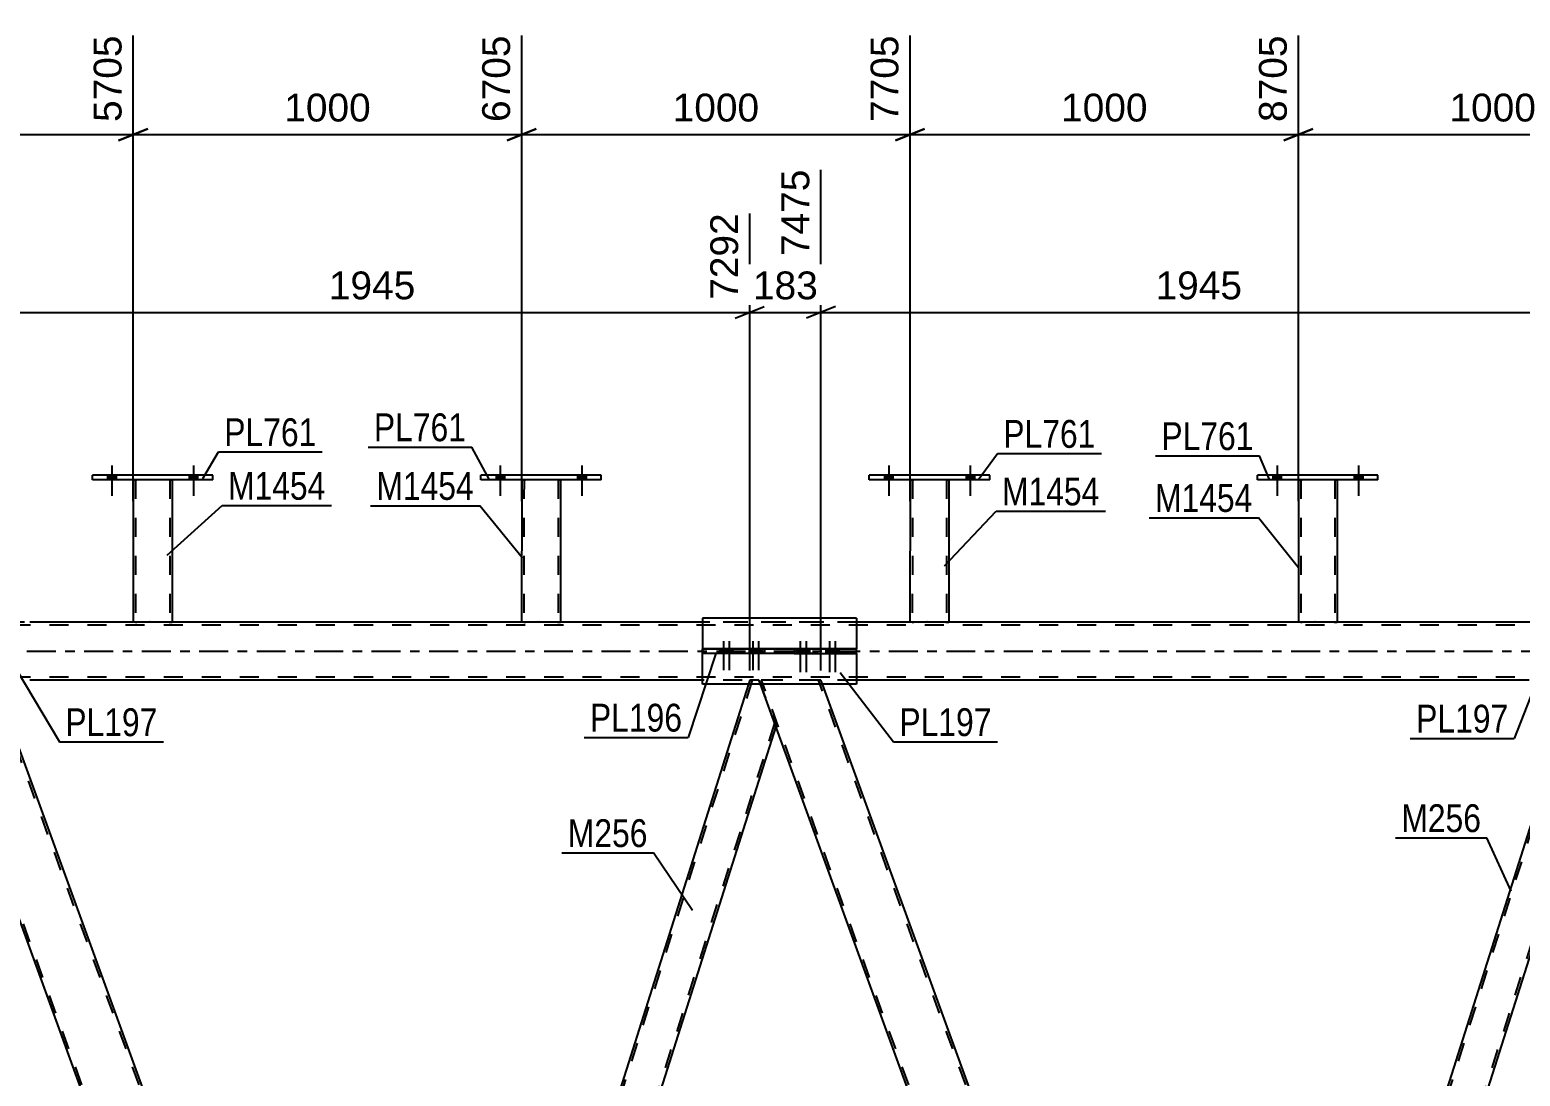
# Model space of a CAD drawing. Header units: millimetres. Extents: x -68 to 773, y -404 to 190.
# Drawn here: x 213.8 to 367.3, y -43.8 to 64 of the extents above; entities that cross this region are included whole.
import ezdxf

# ---------------------------------------------------------------- set-up
doc = ezdxf.new("R2010")
doc.units = ezdxf.units.MM
doc.linetypes.add('DXK_LINE_DOT2', pattern=[3.9198, 1.9599, -1.9599])
doc.linetypes.add('DXK_LINE_DOT3', pattern=[5.9187, 2.979, -0.9799, 0.9799, -0.9799])
doc.styles.add('Arial', font='ARIAL.TTF', dxfattribs={"height": 0.2})
doc.styles.add('Arial Narrow', font='ARIALN.TTF', dxfattribs={"height": 0.2})

# ---------------------------------------------------------------- blocks, each defined once
blk = doc.blocks.new('Part-318892922-3579 - 3449')
at = {"color": 7, "linetype": 'DXK_LINE_DOT2'}
for p, q in [((288.2, -3), (251.86, -117.6)), ((287.95, -3), (287.82, -3.4)), ((288.9, -3), (287.95, -3)), ((288.9, -3), (290.64, -7.77)), ((290.5, -7.4), (254.16, -122)), ((253.46, -122), (251.73, -117.23)), ((254.41, -122), (253.46, -122)), ((254.41, -122), (254.54, -121.59))]:
    blk.add_line(p, q, dxfattribs=at)
at = {"color": 2, "linetype": 'Continuous'}
for p, q in [((287.82, -3.4), (251.73, -117.23)), ((290.64, -7.77), (254.54, -121.59))]:
    blk.add_line(p, q, dxfattribs=at)
blk = doc.blocks.new('Bolt-318892922-3580 - 3449')
at = {"linetype": 'Continuous'}
for points in [[(293.5, 0.23), (292.78, 0.23), (292.78, -0.25), (293.5, -0.25)], [(294.11, 0.23), (293.39, 0.23), (293.39, -0.25), (294.11, -0.25)], [(296.52, 0.23), (295.8, 0.23), (295.8, -0.25), (296.52, -0.25)], [(297.12, 0.23), (296.4, 0.23), (296.4, -0.25), (297.12, -0.25)]]:
    blk.add_hatch(color=1, dxfattribs=at).paths.add_polyline_path(points)
at = {"color": 1, "linetype": 'Continuous'}
for p, q in [((292.78, 0.23), (292.78, -0.25)), ((293.14, 1.04), (293.14, -2.16)), ((293.39, 0.23), (293.39, -0.25)), ((293.5, 0.23), (293.5, -0.25)), ((293.75, 1.04), (293.75, -2.16)), ((294.11, 0.23), (294.11, -0.25)), ((295.8, 0.23), (295.8, -0.25)), ((296.16, 1.04), (296.16, -2.16)), ((296.4, 0.23), (296.4, -0.25)), ((296.52, 0.23), (296.52, -0.25)), ((296.76, 1.04), (296.76, -2.16)), ((297.12, 0.23), (297.12, -0.25))]:
    blk.add_line(p, q, dxfattribs=at)
blk = doc.blocks.new('Bolt-318892922-3581 - 3449')
at = {"linetype": 'Continuous'}
for points in [[(285.6, 0.23), (284.88, 0.23), (284.88, -0.25), (285.6, -0.25)], [(286.2, 0.23), (285.48, 0.23), (285.48, -0.25), (286.2, -0.25)], [(288.61, 0.23), (287.89, 0.23), (287.89, -0.25), (288.61, -0.25)], [(289.21, 0.23), (288.49, 0.23), (288.49, -0.25), (289.21, -0.25)]]:
    blk.add_hatch(color=1, dxfattribs=at).paths.add_polyline_path(points)
at = {"color": 1, "linetype": 'Continuous'}
for p, q in [((284.88, 0.23), (284.88, -0.25)), ((285.24, 1.03), (285.24, -1.97)), ((285.48, 0.23), (285.48, -0.25)), ((285.6, 0.23), (285.6, -0.25)), ((285.84, 1.03), (285.84, -1.97)), ((286.2, 0.23), (286.2, -0.25)), ((287.89, 0.23), (287.89, -0.25)), ((288.25, 1.03), (288.25, -1.97)), ((288.49, 0.23), (288.49, -0.25)), ((288.61, 0.23), (288.61, -0.25)), ((288.85, 1.03), (288.85, -1.97)), ((289.21, 0.23), (289.21, -0.25))]:
    blk.add_line(p, q, dxfattribs=at)
blk = doc.blocks.new('Part-318892922-3586 - 3449')
at = {"color": 2, "linetype": 'Continuous'}
for p, q in [((283.07, 3.4), (283.07, 0.23)), ((298.93, 3.4), (283.07, 3.4)), ((298.93, 3.4), (298.93, 0.23)), ((283.07, -3.4), (283.07, -0.25)), ((298.93, -0.25), (298.93, -3.4)), ((298.93, -3.4), (283.07, -3.4))]:
    blk.add_line(p, q, dxfattribs=at)
at = {"color": 7, "linetype": 'DXK_LINE_DOT2'}
for p, q in [((283.07, -0.25), (283.07, 0.23)), ((298.93, -0.25), (298.93, 0.23))]:
    blk.add_line(p, q, dxfattribs=at)
blk = doc.blocks.new('Part-318892922-3591 - 3449')
at = {"color": 2, "linetype": 'Continuous'}
for p, q in [((298.93, 0.24), (283.07, 0.24)), ((283.07, 0.23), (289.48, 0.23)), ((283.07, 0.23), (283.07, -0.25)), ((289.48, 0.23), (292.52, 0.23)), ((289.48, 0.23), (289.48, -0.25)), ((292.52, 0.23), (298.93, 0.23)), ((292.52, 0.23), (292.52, -0.25)), ((298.93, -0.25), (298.93, 0.23)), ((289.48, -0.25), (283.07, -0.25)), ((292.52, -0.25), (289.48, -0.25)), ((292.52, -0.25), (298.93, -0.25))]:
    blk.add_line(p, q, dxfattribs=at)
at = {"color": 7, "linetype": 'DXK_LINE_DOT2'}
for p, q in [((283.07, 0.24), (283.07, 0.23)), ((283.07, 0.24), (283.07, 0.23)), ((298.93, 0.23), (298.93, 0.24)), ((298.93, 0.23), (298.93, 0.24)), ((298.93, -0.24), (283.07, -0.24))]:
    blk.add_line(p, q, dxfattribs=at)
blk = doc.blocks.new('Bolt-318892922-4105 - 3449')
at = {"linetype": 'Continuous'}
for points in [[(261.82, 17.64), (262.7, 17.64), (262.7, 18.12), (261.82, 18.12)], [(270.22, 17.64), (271.1, 17.64), (271.1, 18.12), (270.22, 18.12)]]:
    blk.add_hatch(color=1, dxfattribs=at).paths.add_polyline_path(points)
at = {"color": 1, "linetype": 'Continuous'}
for p, q in [((262.26, 19.12), (262.26, 16)), ((270.66, 19.12), (270.66, 16)), ((261.82, 18.12), (261.82, 17.64)), ((262.7, 18.12), (262.7, 17.64)), ((270.22, 18.12), (270.22, 17.64)), ((271.1, 18.12), (271.1, 17.64))]:
    blk.add_line(p, q, dxfattribs=at)
blk = doc.blocks.new('Bolt-318892922-3755 - 3449')
at = {"linetype": 'Continuous'}
for points in [[(221.81, 17.64), (222.69, 17.64), (222.69, 18.12), (221.81, 18.12)], [(230.21, 17.64), (231.09, 17.64), (231.09, 18.12), (230.21, 18.12)]]:
    blk.add_hatch(color=1, dxfattribs=at).paths.add_polyline_path(points)
at = {"color": 1, "linetype": 'Continuous'}
for p, q in [((222.25, 19.12), (222.25, 16)), ((230.65, 19.12), (230.65, 16)), ((221.81, 18.12), (221.81, 17.64)), ((222.69, 18.12), (222.69, 17.64)), ((230.21, 18.12), (230.21, 17.64)), ((231.09, 18.12), (231.09, 17.64))]:
    blk.add_line(p, q, dxfattribs=at)
blk = doc.blocks.new('Part-318892922-3782 - 3449')
at = {"color": 2, "linetype": 'Continuous'}
for p, q in [((300.26, 17.64), (300.26, 18.12)), ((312.66, 18.12), (300.26, 18.12)), ((312.66, 17.64), (300.26, 17.64)), ((312.66, 17.64), (312.66, 18.12))]:
    blk.add_line(p, q, dxfattribs=at)
blk = doc.blocks.new('Part-318892922-3818 - 3449')
at = {"color": 2, "linetype": 'Continuous'}
for p, q in [((304.46, 17.64), (304.45, 3)), ((308.46, 17.64), (308.45, 3)), ((304.49, 3), (304.45, 3)), ((304.59, 3), (304.49, 3)), ((304.75, 3), (304.59, 3)), ((308.16, 3), (304.75, 3)), ((308.31, 3), (308.16, 3)), ((308.42, 3), (308.31, 3)), ((308.45, 3), (308.42, 3))]:
    blk.add_line(p, q, dxfattribs=at)
at = {"color": 7, "linetype": 'DXK_LINE_DOT2'}
for p, q in [((304.46, 17.65), (304.46, 17.65)), ((304.46, 17.65), (304.46, 17.64)), ((304.46, 17.64), (304.46, 17.65)), ((304.49, 17.65), (304.46, 17.65)), ((304.46, 17.65), (304.49, 17.65)), ((304.6, 17.65), (304.49, 17.65)), ((304.49, 17.65), (304.6, 17.65)), ((304.75, 17.65), (304.6, 17.65)), ((304.6, 17.65), (304.75, 17.65)), ((304.7, 17.65), (304.69, 3)), ((304.7, 17.65), (304.7, 17.65)), ((304.72, 17.65), (304.7, 17.65)), ((304.7, 17.65), (304.72, 17.65)), ((304.77, 17.65), (304.72, 17.65)), ((304.72, 17.65), (304.77, 17.65)), ((308.16, 17.65), (304.75, 17.65)), ((308.16, 17.65), (304.75, 17.65)), ((308.07, 17.65), (304.77, 17.65)), ((304.77, 17.65), (304.85, 17.65)), ((308.15, 17.65), (304.85, 17.65)), ((308.15, 17.65), (308.07, 17.65)), ((308.2, 17.65), (308.15, 17.65)), ((308.15, 17.65), (308.2, 17.65)), ((308.16, 17.65), (308.32, 17.65)), ((308.32, 17.65), (308.16, 17.65)), ((308.22, 17.65), (308.2, 17.65)), ((308.2, 17.65), (308.22, 17.65)), ((308.22, 17.65), (308.21, 3)), ((308.22, 17.65), (308.22, 17.65)), ((308.32, 17.65), (308.42, 17.65)), ((308.42, 17.65), (308.32, 17.65)), ((308.42, 17.65), (308.46, 17.65)), ((308.46, 17.65), (308.42, 17.65)), ((308.46, 17.65), (308.46, 17.65)), ((308.46, 17.65), (308.46, 17.64)), ((308.46, 17.64), (308.46, 17.65)), ((304.45, 3.01), (304.49, 3.01)), ((304.49, 3.01), (304.59, 3.01)), ((304.59, 3.01), (304.75, 3.01)), ((304.69, 3.01), (304.71, 3.01)), ((304.69, 3), (304.71, 3)), ((308.07, 3), (304.71, 3.01)), ((304.71, 3), (304.75, 3)), ((308.21, 3), (304.75, 3.01)), ((304.75, 3), (304.76, 3)), ((304.76, 3), (304.84, 3)), ((308.14, 3), (304.84, 3)), ((308.14, 3), (308.07, 3)), ((308.2, 3), (308.14, 3)), ((308.14, 3), (308.2, 3)), ((308.21, 3), (308.2, 3)), ((308.2, 3), (308.21, 3)), ((308.21, 3), (308.31, 3)), ((308.31, 3), (308.42, 3)), ((308.42, 3), (308.45, 3))]:
    blk.add_line(p, q, dxfattribs=at)
blk = doc.blocks.new('Part-318892922-3823 - 3449')
at = {"color": 2, "linetype": 'Continuous'}
for p, q in [((260.26, 17.64), (260.26, 18.12)), ((272.66, 18.12), (260.26, 18.12)), ((272.66, 17.64), (260.26, 17.64)), ((272.66, 17.64), (272.66, 18.12))]:
    blk.add_line(p, q, dxfattribs=at)
blk = doc.blocks.new('Part-318892922-3828 - 3449')
at = {"color": 2, "linetype": 'Continuous'}
for p, q in [((264.46, 17.64), (264.45, 3)), ((268.46, 17.64), (268.45, 3)), ((264.49, 3), (264.45, 3)), ((264.59, 3), (264.49, 3)), ((264.75, 3), (264.59, 3)), ((268.16, 3), (264.75, 3)), ((268.31, 3), (268.16, 3)), ((268.42, 3), (268.31, 3)), ((268.45, 3), (268.42, 3))]:
    blk.add_line(p, q, dxfattribs=at)
at = {"color": 7, "linetype": 'DXK_LINE_DOT2'}
for p, q in [((264.46, 17.65), (264.46, 17.65)), ((264.46, 17.65), (264.46, 17.64)), ((264.46, 17.64), (264.46, 17.65)), ((264.5, 17.65), (264.46, 17.65)), ((264.46, 17.65), (264.5, 17.65)), ((264.6, 17.65), (264.5, 17.65)), ((264.5, 17.65), (264.6, 17.65)), ((264.75, 17.65), (264.6, 17.65)), ((264.6, 17.65), (264.75, 17.65)), ((264.7, 17.65), (264.69, 3)), ((264.7, 17.65), (264.7, 17.65)), ((264.72, 17.65), (264.7, 17.65)), ((264.7, 17.65), (264.72, 17.65)), ((264.77, 17.65), (264.72, 17.65)), ((264.72, 17.65), (264.77, 17.65)), ((268.16, 17.65), (264.75, 17.65)), ((268.16, 17.65), (264.75, 17.65)), ((268.07, 17.65), (264.77, 17.65)), ((264.77, 17.65), (264.85, 17.65)), ((268.15, 17.65), (264.85, 17.65)), ((268.15, 17.65), (268.07, 17.65)), ((268.2, 17.65), (268.15, 17.65)), ((268.15, 17.65), (268.2, 17.65)), ((268.16, 17.65), (268.32, 17.65)), ((268.32, 17.65), (268.16, 17.65)), ((268.22, 17.65), (268.2, 17.65)), ((268.2, 17.65), (268.22, 17.65)), ((268.22, 17.65), (268.21, 3)), ((268.22, 17.65), (268.22, 17.65)), ((268.32, 17.65), (268.42, 17.65)), ((268.42, 17.65), (268.32, 17.65)), ((268.42, 17.65), (268.46, 17.65)), ((268.46, 17.65), (268.42, 17.65)), ((268.46, 17.65), (268.46, 17.65)), ((268.46, 17.65), (268.46, 17.64)), ((268.46, 17.64), (268.46, 17.65)), ((264.45, 3.01), (264.49, 3.01)), ((264.49, 3.01), (264.59, 3.01)), ((264.59, 3.01), (264.75, 3.01)), ((264.69, 3.01), (264.71, 3.01)), ((264.69, 3), (264.71, 3)), ((268.07, 3), (264.71, 3.01)), ((264.71, 3), (264.75, 3)), ((268.21, 3), (264.75, 3.01)), ((264.75, 3), (264.76, 3)), ((264.76, 3), (264.84, 3)), ((268.14, 3), (264.84, 3)), ((268.14, 3), (268.07, 3)), ((268.2, 3), (268.14, 3)), ((268.14, 3), (268.2, 3)), ((268.21, 3), (268.2, 3)), ((268.2, 3), (268.21, 3)), ((268.21, 3), (268.31, 3)), ((268.31, 3), (268.42, 3)), ((268.42, 3), (268.45, 3))]:
    blk.add_line(p, q, dxfattribs=at)
blk = doc.blocks.new('Part-318892922-3833 - 3449')
at = {"color": 2, "linetype": 'Continuous'}
for p, q in [((220.25, 17.64), (220.25, 18.12)), ((232.65, 18.12), (220.25, 18.12)), ((232.65, 17.64), (220.25, 17.64)), ((232.65, 17.64), (232.65, 18.12))]:
    blk.add_line(p, q, dxfattribs=at)
blk = doc.blocks.new('Bolt-318892922-4106 - 3449')
at = {"linetype": 'Continuous'}
for points in [[(301.82, 17.64), (302.7, 17.64), (302.7, 18.12), (301.82, 18.12)], [(310.22, 17.64), (311.1, 17.64), (311.1, 18.12), (310.22, 18.12)]]:
    blk.add_hatch(color=1, dxfattribs=at).paths.add_polyline_path(points)
at = {"color": 1, "linetype": 'Continuous'}
for p, q in [((302.26, 19.12), (302.26, 16)), ((310.66, 19.12), (310.66, 16)), ((301.82, 18.12), (301.82, 17.64)), ((302.7, 18.12), (302.7, 17.64)), ((310.22, 18.12), (310.22, 17.64)), ((311.1, 18.12), (311.1, 17.64))]:
    blk.add_line(p, q, dxfattribs=at)
blk = doc.blocks.new('Bolt-318892922-3886 - 3449')
at = {"linetype": 'Continuous'}
for points in [[(301.82, 17.64), (302.7, 17.64), (302.7, 18.12), (301.82, 18.12)], [(310.22, 17.64), (311.1, 17.64), (311.1, 18.12), (310.22, 18.12)]]:
    blk.add_hatch(color=1, dxfattribs=at).paths.add_polyline_path(points)
at = {"color": 1, "linetype": 'Continuous'}
for p, q in [((302.26, 19.12), (302.26, 16)), ((310.66, 19.12), (310.66, 16)), ((301.82, 18.12), (301.82, 17.64)), ((302.7, 18.12), (302.7, 17.64)), ((310.22, 18.12), (310.22, 17.64)), ((311.1, 18.12), (311.1, 17.64))]:
    blk.add_line(p, q, dxfattribs=at)
blk = doc.blocks.new('Bolt-318892922-3887 - 3449')
at = {"linetype": 'Continuous'}
for points in [[(341.81, 17.64), (342.69, 17.64), (342.69, 18.12), (341.81, 18.12)], [(350.21, 17.64), (351.09, 17.64), (351.09, 18.12), (350.21, 18.12)]]:
    blk.add_hatch(color=1, dxfattribs=at).paths.add_polyline_path(points)
at = {"color": 1, "linetype": 'Continuous'}
for p, q in [((342.25, 19.12), (342.25, 16)), ((350.65, 19.12), (350.65, 16)), ((341.81, 18.12), (341.81, 17.64)), ((342.69, 18.12), (342.69, 17.64)), ((350.21, 18.12), (350.21, 17.64)), ((351.09, 18.12), (351.09, 17.64))]:
    blk.add_line(p, q, dxfattribs=at)
blk = doc.blocks.new('Bolt-318892922-3888 - 3449')
at = {"linetype": 'Continuous'}
for points in [[(341.81, 17.64), (342.69, 17.64), (342.69, 18.12), (341.81, 18.12)], [(350.21, 17.64), (351.09, 17.64), (351.09, 18.12), (350.21, 18.12)]]:
    blk.add_hatch(color=1, dxfattribs=at).paths.add_polyline_path(points)
at = {"color": 1, "linetype": 'Continuous'}
for p, q in [((342.25, 19.12), (342.25, 16)), ((350.65, 19.12), (350.65, 16)), ((341.81, 18.12), (341.81, 17.64)), ((342.69, 18.12), (342.69, 17.64)), ((350.21, 18.12), (350.21, 17.64)), ((351.09, 18.12), (351.09, 17.64))]:
    blk.add_line(p, q, dxfattribs=at)
blk = doc.blocks.new('Part-318892922-3935 - 3449')
at = {"color": 7, "linetype": 'DXK_LINE_DOT2'}
for p, q in [((672.49, 2.68), (12.26, 2.68)), ((671.89, 3), (27.67, 3)), ((298.93, 3), (283.07, 3)), ((672.49, -2.68), (12.26, -2.68)), ((298.93, -3), (283.07, -3))]:
    blk.add_line(p, q, dxfattribs=at)
at = {"color": 2, "linetype": 'Continuous'}
for p, q in [((283.07, 3), (213.79, 3)), ((368.21, 3), (298.93, 3)), ((283.07, -3), (213.79, -3)), ((368.21, -3), (298.93, -3))]:
    blk.add_line(p, q, dxfattribs=at)
at = {"color": 7, "linetype": 'DXK_LINE_DOT3'}
blk.add_line((12.26, 0), (682.49, 0), dxfattribs=at)
blk = doc.blocks.new('Part-318892922-3940 - 3449')
at = {"color": 7, "linetype": 'DXK_LINE_DOT2'}
for p, q in [((224.45, 17.65), (224.45, 17.65)), ((224.45, 17.65), (224.45, 17.64)), ((224.45, 17.64), (224.45, 17.65)), ((224.49, 17.65), (224.45, 17.65)), ((224.45, 17.65), (224.49, 17.65)), ((224.59, 17.65), (224.49, 17.65)), ((224.49, 17.65), (224.59, 17.65)), ((224.75, 17.65), (224.59, 17.65)), ((224.59, 17.65), (224.75, 17.65)), ((224.69, 17.65), (224.69, 17.65)), ((224.69, 17.65), (224.69, 3)), ((224.71, 17.65), (224.69, 17.65)), ((224.69, 17.65), (224.71, 17.65)), ((224.76, 17.65), (224.71, 17.65)), ((224.71, 17.65), (224.76, 17.65)), ((228.16, 17.65), (224.75, 17.65)), ((228.16, 17.65), (224.75, 17.65)), ((228.06, 17.65), (224.76, 17.65)), ((224.76, 17.65), (224.84, 17.65)), ((228.14, 17.65), (224.84, 17.65)), ((228.14, 17.65), (228.06, 17.65)), ((228.19, 17.65), (228.14, 17.65)), ((228.14, 17.65), (228.19, 17.65)), ((228.16, 17.65), (228.31, 17.65)), ((228.31, 17.65), (228.16, 17.65)), ((228.21, 17.65), (228.19, 17.65)), ((228.19, 17.65), (228.21, 17.65)), ((228.21, 17.65), (228.21, 17.65)), ((228.21, 17.65), (228.21, 3)), ((228.31, 17.65), (228.42, 17.65)), ((228.42, 17.65), (228.31, 17.65)), ((228.42, 17.65), (228.45, 17.65)), ((228.45, 17.65), (228.42, 17.65)), ((228.45, 17.65), (228.45, 17.65)), ((228.45, 17.65), (228.45, 17.64)), ((228.45, 17.64), (228.45, 17.65)), ((224.45, 3.01), (224.49, 3.01)), ((224.49, 3.01), (224.59, 3.01)), ((224.59, 3.01), (224.74, 3.01)), ((224.69, 3.01), (224.71, 3.01)), ((224.69, 3), (224.71, 3)), ((228.06, 3), (224.71, 3.01)), ((224.71, 3), (224.74, 3)), ((228.21, 3), (224.74, 3.01)), ((224.74, 3), (224.76, 3)), ((224.76, 3), (224.84, 3)), ((228.14, 3), (224.84, 3)), ((228.14, 3), (228.06, 3)), ((228.19, 3), (228.14, 3)), ((228.14, 3), (228.19, 3)), ((228.21, 3), (228.19, 3)), ((228.19, 3), (228.21, 3)), ((228.21, 3), (228.31, 3)), ((228.31, 3), (228.41, 3)), ((228.41, 3), (228.45, 3))]:
    blk.add_line(p, q, dxfattribs=at)
at = {"color": 2, "linetype": 'Continuous'}
for p, q in [((224.45, 17.64), (224.45, 3)), ((228.45, 17.64), (228.45, 3)), ((224.49, 3), (224.45, 3)), ((224.59, 3), (224.49, 3)), ((224.74, 3), (224.59, 3)), ((228.15, 3), (224.74, 3)), ((228.31, 3), (228.15, 3)), ((228.41, 3), (228.31, 3)), ((228.45, 3), (228.41, 3))]:
    blk.add_line(p, q, dxfattribs=at)
blk = doc.blocks.new('Bolt-318892922-4103 - 3449')
at = {"linetype": 'Continuous'}
for points in [[(221.81, 17.64), (222.69, 17.64), (222.69, 18.12), (221.81, 18.12)], [(230.21, 17.64), (231.09, 17.64), (231.09, 18.12), (230.21, 18.12)]]:
    blk.add_hatch(color=1, dxfattribs=at).paths.add_polyline_path(points)
at = {"color": 1, "linetype": 'Continuous'}
for p, q in [((222.25, 19.12), (222.25, 16)), ((230.65, 19.12), (230.65, 16)), ((221.81, 18.12), (221.81, 17.64)), ((222.69, 18.12), (222.69, 17.64)), ((230.21, 18.12), (230.21, 17.64)), ((231.09, 18.12), (231.09, 17.64))]:
    blk.add_line(p, q, dxfattribs=at)
blk = doc.blocks.new('Part-318892922-3956 - 3449')
at = {"color": 2, "linetype": 'Continuous'}
for p, q in [((340.25, 17.64), (340.25, 18.12)), ((352.65, 18.12), (340.25, 18.12)), ((352.65, 17.64), (340.25, 17.64)), ((352.65, 17.64), (352.65, 18.12))]:
    blk.add_line(p, q, dxfattribs=at)
blk = doc.blocks.new('Part-318892922-3961 - 3449')
at = {"color": 7, "linetype": 'DXK_LINE_DOT2'}
for p, q in [((344.45, 17.65), (344.45, 17.65)), ((344.45, 17.65), (344.45, 17.64)), ((344.45, 17.64), (344.45, 17.65)), ((344.49, 17.65), (344.45, 17.65)), ((344.45, 17.65), (344.49, 17.65)), ((344.59, 17.65), (344.49, 17.65)), ((344.49, 17.65), (344.59, 17.65)), ((344.75, 17.65), (344.59, 17.65)), ((344.59, 17.65), (344.75, 17.65)), ((344.69, 17.65), (344.69, 17.65)), ((344.69, 17.65), (344.69, 3)), ((344.71, 17.65), (344.69, 17.65)), ((344.69, 17.65), (344.71, 17.65)), ((344.76, 17.65), (344.71, 17.65)), ((344.71, 17.65), (344.76, 17.65)), ((348.16, 17.65), (344.75, 17.65)), ((348.16, 17.65), (344.75, 17.65)), ((348.06, 17.65), (344.76, 17.65)), ((344.76, 17.65), (344.84, 17.65)), ((348.14, 17.65), (344.84, 17.65)), ((348.14, 17.65), (348.06, 17.65)), ((348.19, 17.65), (348.14, 17.65)), ((348.14, 17.65), (348.19, 17.65)), ((348.16, 17.65), (348.31, 17.65)), ((348.31, 17.65), (348.16, 17.65)), ((348.21, 17.65), (348.19, 17.65)), ((348.19, 17.65), (348.21, 17.65)), ((348.21, 17.65), (348.21, 17.65)), ((348.21, 17.65), (348.21, 3)), ((348.31, 17.65), (348.42, 17.65)), ((348.42, 17.65), (348.31, 17.65)), ((348.42, 17.65), (348.45, 17.65)), ((348.45, 17.65), (348.42, 17.65)), ((348.45, 17.65), (348.45, 17.65)), ((348.45, 17.65), (348.45, 17.64)), ((348.45, 17.64), (348.45, 17.65)), ((344.45, 3.01), (344.48, 3.01)), ((344.48, 3.01), (344.59, 3.01)), ((344.59, 3.01), (344.74, 3.01)), ((344.69, 3.01), (344.71, 3.01)), ((344.69, 3), (344.71, 3)), ((348.06, 3), (344.71, 3.01)), ((344.71, 3), (344.74, 3)), ((348.21, 3), (344.74, 3.01)), ((344.74, 3), (344.76, 3)), ((344.76, 3), (344.84, 3)), ((348.14, 3), (344.84, 3)), ((348.14, 3), (348.06, 3)), ((348.19, 3), (348.14, 3)), ((348.14, 3), (348.19, 3)), ((348.21, 3), (348.19, 3)), ((348.19, 3), (348.21, 3)), ((348.21, 3), (348.31, 3)), ((348.31, 3), (348.41, 3)), ((348.41, 3), (348.45, 3))]:
    blk.add_line(p, q, dxfattribs=at)
at = {"color": 2, "linetype": 'Continuous'}
for p, q in [((344.45, 17.64), (344.45, 3)), ((348.45, 17.64), (348.45, 3)), ((344.48, 3), (344.45, 3)), ((344.59, 3), (344.48, 3)), ((344.74, 3), (344.59, 3)), ((348.15, 3), (344.74, 3)), ((348.31, 3), (348.15, 3)), ((348.41, 3), (348.31, 3)), ((348.45, 3), (348.41, 3))]:
    blk.add_line(p, q, dxfattribs=at)
blk = doc.blocks.new('Part-318892922-3999 - 3449')
at = {"color": 7, "linetype": 'DXK_LINE_DOT2'}
for p, q in [((373.34, -3), (337, -117.6)), ((373.09, -3), (372.96, -3.4)), ((374.03, -3), (373.09, -3)), ((374.03, -3), (375.77, -7.77)), ((375.63, -7.4), (339.29, -122)), ((338.6, -122), (336.86, -117.23)), ((339.55, -122), (338.6, -122)), ((339.55, -122), (339.68, -121.59))]:
    blk.add_line(p, q, dxfattribs=at)
at = {"color": 2, "linetype": 'Continuous'}
for p, q in [((372.96, -3.4), (336.86, -117.23)), ((375.77, -7.77), (339.68, -121.59))]:
    blk.add_line(p, q, dxfattribs=at)
blk = doc.blocks.new('Part-318892922-4081 - 3449')
at = {"color": 7, "linetype": 'DXK_LINE_DOT2'}
for p, q in [((210.15, -3), (203.77, -3)), ((203.91, -3.4), (203.77, -3)), ((247.33, -122), (204.02, -3)), ((253.21, -122), (209.9, -3)), ((210.3, -3.4), (210.15, -3)), ((247.08, -122), (246.93, -121.59)), ((253.46, -122), (247.08, -122)), ((253.46, -122), (253.31, -121.59))]:
    blk.add_line(p, q, dxfattribs=at)
at = {"color": 2, "linetype": 'Continuous'}
for p, q in [((246.93, -121.59), (203.91, -3.4)), ((253.31, -121.59), (210.3, -3.4))]:
    blk.add_line(p, q, dxfattribs=at)
blk = doc.blocks.new('Part-318892922-4086 - 3449')
at = {"color": 7, "linetype": 'DXK_LINE_DOT2'}
for p, q in [((295.28, -3), (288.9, -3)), ((289.05, -3.4), (288.9, -3)), ((332.47, -122), (289.16, -3)), ((338.34, -122), (295.03, -3)), ((295.43, -3.4), (295.28, -3)), ((332.21, -122), (332.06, -121.59)), ((338.6, -122), (332.21, -122)), ((338.6, -122), (338.45, -121.59))]:
    blk.add_line(p, q, dxfattribs=at)
at = {"color": 2, "linetype": 'Continuous'}
for p, q in [((332.06, -121.59), (289.05, -3.4)), ((338.45, -121.59), (295.43, -3.4))]:
    blk.add_line(p, q, dxfattribs=at)
blk = doc.blocks.new('Bolt-318892922-4104 - 3449')
at = {"linetype": 'Continuous'}
for points in [[(261.82, 17.64), (262.7, 17.64), (262.7, 18.12), (261.82, 18.12)], [(270.22, 17.64), (271.1, 17.64), (271.1, 18.12), (270.22, 18.12)]]:
    blk.add_hatch(color=1, dxfattribs=at).paths.add_polyline_path(points)
at = {"color": 1, "linetype": 'Continuous'}
for p, q in [((262.26, 19.12), (262.26, 16)), ((270.66, 19.12), (270.66, 16)), ((261.82, 18.12), (261.82, 17.64)), ((262.7, 18.12), (262.7, 17.64)), ((270.22, 18.12), (270.22, 17.64)), ((271.1, 18.12), (271.1, 17.64))]:
    blk.add_line(p, q, dxfattribs=at)
blk = doc.blocks.new('StraightDimension-318892922-4841 - 3449')
at = {"color": 7, "linetype": 'Continuous'}
for p, q in [((304.46, 15.44), (304.46, 63.38)), ((344.45, 15.44), (344.45, 63.38)), ((305.96, 53.79), (302.96, 52.59)), ((342.95, 52.59), (345.95, 53.79)), ((304.46, 53.19), (344.45, 53.19))]:
    blk.add_line(p, q, dxfattribs=at)
at = {"color": 0, "linetype": 'Continuous'}
blk.add_wipeout([(343.85, 63.98), (339.65, 63.98), (339.65, 53.89), (343.85, 53.89)], dxfattribs=at)
at = {"color": 0}
blk.add_wipeout([(329.5, 53.94), (329.5, 58.14), (319.41, 58.14), (319.41, 53.94)], dxfattribs=at)
at = {"color": 3, "linetype": 'Continuous', "style": 'Arial'}
blk.add_text('8705', height=2.865, rotation=90.0002, dxfattribs=at).set_placement((343.25, 54.49))
at = {"color": 3, "style": 'Arial'}
blk.add_text('1000', height=2.865, dxfattribs=at).set_placement((320.01, 54.54))
blk = doc.blocks.new('StraightDimension-318892922-4498 - 3449')
at = {"color": 7, "linetype": 'Continuous'}
for p, q in [((210.15, -2), (210.15, 49.57)), ((287.95, -2), (287.95, 45.07)), ((211.65, 35.48), (208.65, 34.28)), ((286.45, 34.28), (289.45, 35.48)), ((210.15, 34.88), (287.95, 34.88))]:
    blk.add_line(p, q, dxfattribs=at)
at = {"color": 0, "linetype": 'Continuous'}
blk.add_wipeout([(287.35, 45.67), (283.15, 45.67), (283.15, 35.58), (287.35, 35.58)], dxfattribs=at)
at = {"color": 0}
blk.add_wipeout([(254.1, 35.63), (254.1, 39.83), (244, 39.83), (244, 35.63)], dxfattribs=at)
at = {"color": 3, "linetype": 'Continuous', "style": 'Arial'}
blk.add_text('7292', height=2.865, rotation=90.0002, dxfattribs=at).set_placement((286.75, 36.18))
at = {"color": 3, "style": 'Arial'}
blk.add_text('1945', height=2.865, dxfattribs=at).set_placement((244.6, 36.23))
blk = doc.blocks.new('StraightDimension-318892922-4811 - 3449')
at = {"color": 7, "linetype": 'Continuous'}
for p, q in [((184.45, 16.31), (184.45, 63.38)), ((224.45, 15.44), (224.45, 63.38)), ((185.95, 53.79), (182.95, 52.59)), ((222.95, 52.59), (225.95, 53.79)), ((184.45, 53.19), (224.45, 53.19))]:
    blk.add_line(p, q, dxfattribs=at)
at = {"color": 0, "linetype": 'Continuous'}
blk.add_wipeout([(223.85, 63.98), (219.65, 63.98), (219.65, 53.89), (223.85, 53.89)], dxfattribs=at)
at = {"color": 0}
blk.add_wipeout([(209.5, 53.94), (209.5, 58.14), (199.4, 58.14), (199.4, 53.94)], dxfattribs=at)
at = {"color": 3, "linetype": 'Continuous', "style": 'Arial'}
blk.add_text('5705', height=2.865, rotation=90.0002, dxfattribs=at).set_placement((223.25, 54.49))
at = {"color": 3, "style": 'Arial'}
blk.add_text('1000', height=2.865, dxfattribs=at).set_placement((200, 54.54))
blk = doc.blocks.new('StraightDimension-318892922-4831 - 3449')
at = {"color": 7, "linetype": 'Continuous'}
for p, q in [((264.46, 15.44), (264.46, 63.38)), ((304.46, 15.44), (304.46, 63.38)), ((265.96, 53.79), (262.96, 52.59)), ((302.96, 52.59), (305.96, 53.79)), ((264.46, 53.19), (304.46, 53.19))]:
    blk.add_line(p, q, dxfattribs=at)
at = {"color": 0, "linetype": 'Continuous'}
blk.add_wipeout([(303.86, 63.98), (299.66, 63.98), (299.66, 53.89), (303.86, 53.89)], dxfattribs=at)
at = {"color": 0}
blk.add_wipeout([(289.5, 53.94), (289.5, 58.14), (279.41, 58.14), (279.41, 53.94)], dxfattribs=at)
at = {"color": 3, "linetype": 'Continuous', "style": 'Arial'}
blk.add_text('7705', height=2.865, rotation=90.0002, dxfattribs=at).set_placement((303.26, 54.49))
at = {"color": 3, "style": 'Arial'}
blk.add_text('1000', height=2.865, dxfattribs=at).set_placement((280.01, 54.54))
blk = doc.blocks.new('StraightDimension-318892922-4460 - 3449')
at = {"color": 7, "linetype": 'Continuous'}
for p, q in [((295.28, -2), (295.28, 49.57)), ((373.09, -2), (373.09, 45.07)), ((296.78, 35.48), (293.78, 34.28)), ((371.59, 34.28), (374.59, 35.48)), ((295.28, 34.88), (373.09, 34.88))]:
    blk.add_line(p, q, dxfattribs=at)
at = {"color": 0, "linetype": 'Continuous'}
blk.add_wipeout([(372.49, 45.67), (368.29, 45.67), (368.29, 35.58), (372.49, 35.58)], dxfattribs=at)
at = {"color": 0}
blk.add_wipeout([(339.23, 35.63), (339.23, 39.83), (329.14, 39.83), (329.14, 35.63)], dxfattribs=at)
at = {"color": 3, "linetype": 'Continuous', "style": 'Arial'}
blk.add_text('9420', height=2.865, rotation=90.0002, dxfattribs=at).set_placement((371.89, 36.18))
at = {"color": 3, "style": 'Arial'}
blk.add_text('1945', height=2.865, dxfattribs=at).set_placement((329.74, 36.23))
blk = doc.blocks.new('StraightDimension-318892922-4479 - 3449')
at = {"color": 7, "linetype": 'Continuous'}
for p, q in [((295.28, -2), (295.28, 49.57)), ((287.95, -2), (287.95, 45.07)), ((286.45, 34.28), (289.45, 35.48)), ((296.78, 35.48), (293.78, 34.28)), ((287.95, 34.88), (295.28, 34.88))]:
    blk.add_line(p, q, dxfattribs=at)
at = {"color": 0}
blk.add_wipeout([(295.55, 35.63), (295.55, 39.83), (287.68, 39.83), (287.68, 35.63)], dxfattribs=at)
at = {"color": 3, "style": 'Arial'}
blk.add_text('183', height=2.865, dxfattribs=at).set_placement((288.28, 36.23))
at = {"color": 0, "linetype": 'Continuous'}
blk.add_wipeout([(294.68, 50.17), (290.48, 50.17), (290.48, 40.08), (294.68, 40.08)], dxfattribs=at)
at = {"color": 3, "linetype": 'Continuous', "style": 'Arial'}
blk.add_text('7475', height=2.865, rotation=90.0002, dxfattribs=at).set_placement((294.08, 40.68))
blk = doc.blocks.new('StraightDimension-318892922-4821 - 3449')
at = {"color": 7, "linetype": 'Continuous'}
for p, q in [((224.45, 15.44), (224.45, 63.38)), ((264.46, 15.44), (264.46, 63.38)), ((225.95, 53.79), (222.95, 52.59)), ((262.96, 52.59), (265.96, 53.79)), ((224.45, 53.19), (264.46, 53.19))]:
    blk.add_line(p, q, dxfattribs=at)
at = {"color": 0, "linetype": 'Continuous'}
blk.add_wipeout([(263.86, 63.98), (259.66, 63.98), (259.66, 53.89), (263.86, 53.89)], dxfattribs=at)
at = {"color": 0}
blk.add_wipeout([(249.5, 53.94), (249.5, 58.14), (239.41, 58.14), (239.41, 53.94)], dxfattribs=at)
at = {"color": 3, "linetype": 'Continuous', "style": 'Arial'}
blk.add_text('6705', height=2.865, rotation=90.0002, dxfattribs=at).set_placement((263.26, 54.49))
at = {"color": 3, "style": 'Arial'}
blk.add_text('1000', height=2.865, dxfattribs=at).set_placement((240.01, 54.54))
blk = doc.blocks.new('StraightDimension-318892922-4851 - 3449')
at = {"color": 7, "linetype": 'Continuous'}
for p, q in [((344.45, 15.44), (344.45, 63.38)), ((384.46, 15.44), (384.46, 63.38)), ((345.95, 53.79), (342.95, 52.59)), ((382.96, 52.59), (385.96, 53.79)), ((344.45, 53.19), (384.46, 53.19))]:
    blk.add_line(p, q, dxfattribs=at)
at = {"color": 0, "linetype": 'Continuous'}
blk.add_wipeout([(383.86, 63.98), (379.66, 63.98), (379.66, 53.89), (383.86, 53.89)], dxfattribs=at)
at = {"color": 0}
blk.add_wipeout([(369.5, 53.94), (369.5, 58.14), (359.41, 58.14), (359.41, 53.94)], dxfattribs=at)
at = {"color": 3, "linetype": 'Continuous', "style": 'Arial'}
blk.add_text('9705', height=2.865, rotation=90.0002, dxfattribs=at).set_placement((383.26, 54.49))
at = {"color": 3, "style": 'Arial'}
blk.add_text('1000', height=2.865, dxfattribs=at).set_placement((360.01, 54.54))
blk = doc.blocks.new('Mark-318892922-3529 - 3449')
at = {"color": 0}
blk.add_wipeout([(226.96, -8.75), (226.96, -5.75), (217.46, -5.75), (217.46, -8.75)], dxfattribs=at)
blk.add_wipeout([(226.96, -8.75), (226.96, -5.75), (217.46, -5.75), (217.46, -8.75)], dxfattribs=at)
at = {"color": 30, "linetype": 'Continuous'}
for p, q in [((212.48, -1.96), (216.86, -9.35)), ((216.86, -9.35), (227.56, -9.35))]:
    blk.add_line(p, q, dxfattribs=at)
at = {"color": 3, "style": 'Arial Narrow'}
blk.add_text('PL197', height=2.863, dxfattribs=at).set_placement((217.46, -8.75))
blk = doc.blocks.new('Mark-318892922-3587 - 3449')
at = {"color": 0}
blk.add_wipeout([(281, -8.28), (281, -5.28), (271.49, -5.28), (271.49, -8.28)], dxfattribs=at)
blk.add_wipeout([(281, -8.28), (281, -5.28), (271.49, -5.28), (271.49, -8.28)], dxfattribs=at)
at = {"color": 30, "linetype": 'Continuous'}
for p in [(284.47, -0.25), (270.89, -8.88)]:
    blk.add_line(p, (281.6, -8.88), dxfattribs=at)
at = {"color": 3, "style": 'Arial Narrow'}
blk.add_text('PL196', height=2.863, dxfattribs=at).set_placement((271.49, -8.28))
blk = doc.blocks.new('Mark-318892922-3575 - 3449')
at = {"color": 0}
blk.add_wipeout([(277.44, -20.17), (277.44, -17.17), (269.21, -17.17), (269.21, -20.17)], dxfattribs=at)
blk.add_wipeout([(277.44, -20.17), (277.44, -17.17), (269.21, -17.17), (269.21, -20.17)], dxfattribs=at)
at = {"color": 30, "linetype": 'Continuous'}
for p in [(268.61, -20.77), (282.07, -26.72)]:
    blk.add_line(p, (278.04, -20.77), dxfattribs=at)
at = {"color": 3, "style": 'Arial Narrow'}
blk.add_text('M256', height=2.863, dxfattribs=at).set_placement((269.21, -20.17))
blk = doc.blocks.new('Mark-318892922-3582 - 3449')
at = {"color": 0}
blk.add_wipeout([(312.86, -8.74), (312.86, -5.74), (303.36, -5.74), (303.36, -8.74)], dxfattribs=at)
blk.add_wipeout([(312.86, -8.74), (312.86, -5.74), (303.36, -5.74), (303.36, -8.74)], dxfattribs=at)
at = {"color": 30, "linetype": 'Continuous'}
for p, q in [((297.25, -2.21), (302.76, -9.34)), ((302.76, -9.34), (313.46, -9.34))]:
    blk.add_line(p, q, dxfattribs=at)
at = {"color": 3, "style": 'Arial Narrow'}
blk.add_text('PL197', height=2.863, dxfattribs=at).set_placement((303.36, -8.74))
blk = doc.blocks.new('Mark-318892922-3605 - 3449')
at = {"color": 0}
blk.add_wipeout([(366.08, -8.38), (366.08, -5.38), (356.58, -5.38), (356.58, -8.38)], dxfattribs=at)
blk.add_wipeout([(366.08, -8.38), (366.08, -5.38), (356.58, -5.38), (356.58, -8.38)], dxfattribs=at)
at = {"color": 30, "linetype": 'Continuous'}
for p in [(369.36, -2.17), (355.98, -8.98)]:
    blk.add_line(p, (366.68, -8.98), dxfattribs=at)
at = {"color": 3, "style": 'Arial Narrow'}
blk.add_text('PL197', height=2.863, dxfattribs=at).set_placement((356.58, -8.38))
blk = doc.blocks.new('Mark-318892922-3778 - 3449')
at = {"color": 0}
blk.add_wipeout([(323.56, 20.94), (323.56, 23.94), (314.06, 23.94), (314.06, 20.94)], dxfattribs=at)
blk.add_wipeout([(323.56, 20.94), (323.56, 23.94), (314.06, 23.94), (314.06, 20.94)], dxfattribs=at)
at = {"color": 30, "linetype": 'Continuous'}
for p, q in [((311.46, 17.64), (313.46, 20.34)), ((313.46, 20.34), (324.16, 20.34))]:
    blk.add_line(p, q, dxfattribs=at)
at = {"color": 3, "style": 'Arial Narrow'}
blk.add_text('PL761', height=2.863, dxfattribs=at).set_placement((314.06, 20.94))
blk = doc.blocks.new('Mark-318892922-3814 - 3449')
at = {"color": 0}
blk.add_wipeout([(323.97, 15.01), (323.97, 18.01), (313.92, 18.01), (313.92, 15.01)], dxfattribs=at)
blk.add_wipeout([(323.97, 15.01), (323.97, 18.01), (313.92, 18.01), (313.92, 15.01)], dxfattribs=at)
at = {"color": 30, "linetype": 'Continuous'}
for p, q in [((308.01, 8.8), (313.32, 14.41)), ((313.32, 14.41), (324.57, 14.41))]:
    blk.add_line(p, q, dxfattribs=at)
at = {"color": 3, "style": 'Arial Narrow'}
blk.add_text('M1454', height=2.863, dxfattribs=at).set_placement((313.92, 15.01))
blk = doc.blocks.new('Mark-318892922-3819 - 3449')
at = {"color": 0}
blk.add_wipeout([(258.74, 21.62), (258.74, 24.62), (249.24, 24.62), (249.24, 21.62)], dxfattribs=at)
blk.add_wipeout([(258.74, 21.62), (258.74, 24.62), (249.24, 24.62), (249.24, 21.62)], dxfattribs=at)
at = {"color": 30, "linetype": 'Continuous'}
for p in [(248.64, 21.02), (261.14, 17.64)]:
    blk.add_line(p, (259.34, 21.02), dxfattribs=at)
at = {"color": 3, "style": 'Arial Narrow'}
blk.add_text('PL761', height=2.863, dxfattribs=at).set_placement((249.24, 21.62))
blk = doc.blocks.new('Mark-318892922-3936 - 3449')
at = {"color": 0}
blk.add_wipeout([(244.26, 15.59), (244.26, 18.59), (234.21, 18.59), (234.21, 15.59)], dxfattribs=at)
blk.add_wipeout([(244.26, 15.59), (244.26, 18.59), (234.21, 18.59), (234.21, 15.59)], dxfattribs=at)
at = {"color": 30, "linetype": 'Continuous'}
for p, q in [((227.96, 9.9), (233.61, 14.99)), ((233.61, 14.99), (244.86, 14.99))]:
    blk.add_line(p, q, dxfattribs=at)
at = {"color": 3, "style": 'Arial Narrow'}
blk.add_text('M1454', height=2.863, dxfattribs=at).set_placement((234.21, 15.59))
blk = doc.blocks.new('Mark-318892922-3824 - 3449')
at = {"color": 0}
blk.add_wipeout([(259.54, 15.58), (259.54, 18.58), (249.49, 18.58), (249.49, 15.58)], dxfattribs=at)
blk.add_wipeout([(259.54, 15.58), (259.54, 18.58), (249.49, 18.58), (249.49, 15.58)], dxfattribs=at)
at = {"color": 30, "linetype": 'Continuous'}
for p in [(248.89, 14.98), (264.55, 9.57)]:
    blk.add_line(p, (260.14, 14.98), dxfattribs=at)
at = {"color": 3, "style": 'Arial Narrow'}
blk.add_text('M1454', height=2.863, dxfattribs=at).set_placement((249.49, 15.58))
blk = doc.blocks.new('Mark-318892922-3829 - 3449')
at = {"color": 0}
blk.add_wipeout([(243.33, 21.11), (243.33, 24.11), (233.83, 24.11), (233.83, 21.11)], dxfattribs=at)
blk.add_wipeout([(243.33, 21.11), (243.33, 24.11), (233.83, 24.11), (233.83, 21.11)], dxfattribs=at)
at = {"color": 30, "linetype": 'Continuous'}
for p, q in [((231.62, 17.79), (233.23, 20.51)), ((233.23, 20.51), (243.93, 20.51))]:
    blk.add_line(p, q, dxfattribs=at)
at = {"color": 3, "style": 'Arial Narrow'}
blk.add_text('PL761', height=2.863, dxfattribs=at).set_placement((233.83, 21.11))
blk = doc.blocks.new('Mark-318892922-3952 - 3449')
at = {"color": 0}
blk.add_wipeout([(339.85, 20.71), (339.85, 23.71), (330.34, 23.71), (330.34, 20.71)], dxfattribs=at)
blk.add_wipeout([(339.85, 20.71), (339.85, 23.71), (330.34, 23.71), (330.34, 20.71)], dxfattribs=at)
at = {"color": 30, "linetype": 'Continuous'}
for p in [(329.74, 20.11), (341.46, 17.66)]:
    blk.add_line(p, (340.45, 20.11), dxfattribs=at)
at = {"color": 3, "style": 'Arial Narrow'}
blk.add_text('PL761', height=2.863, dxfattribs=at).set_placement((330.34, 20.71))
blk = doc.blocks.new('Mark-318892922-3957 - 3449')
at = {"color": 0}
blk.add_wipeout([(339.73, 14.34), (339.73, 17.34), (329.68, 17.34), (329.68, 14.34)], dxfattribs=at)
blk.add_wipeout([(339.73, 14.34), (339.73, 17.34), (329.68, 17.34), (329.68, 14.34)], dxfattribs=at)
at = {"color": 30, "linetype": 'Continuous'}
for p in [(329.08, 13.74), (344.45, 8.58)]:
    blk.add_line(p, (340.33, 13.74), dxfattribs=at)
at = {"color": 3, "style": 'Arial Narrow'}
blk.add_text('M1454', height=2.863, dxfattribs=at).set_placement((329.68, 14.34))
blk = doc.blocks.new('Mark-318892922-3995 - 3449')
at = {"color": 0}
blk.add_wipeout([(363.27, -18.63), (363.27, -15.63), (355.05, -15.63), (355.05, -18.63)], dxfattribs=at)
blk.add_wipeout([(363.27, -18.63), (363.27, -15.63), (355.05, -15.63), (355.05, -18.63)], dxfattribs=at)
at = {"color": 30, "linetype": 'Continuous'}
for p in [(354.45, -19.23), (366.38, -24.71)]:
    blk.add_line(p, (363.87, -19.23), dxfattribs=at)
at = {"color": 3, "style": 'Arial Narrow'}
blk.add_text('M256', height=2.863, dxfattribs=at).set_placement((355.05, -18.63))

msp = doc.modelspace()

# ---------------------------------------------------------------- block references
for name in ['Bolt-318892922-3755 - 3449', 'Bolt-318892922-4103 - 3449', 'Bolt-318892922-4105 - 3449', 'Bolt-318892922-4104 - 3449', 'Bolt-318892922-4106 - 3449', 'Bolt-318892922-3886 - 3449', 'Bolt-318892922-3887 - 3449', 'Bolt-318892922-3888 - 3449', 'Part-318892922-3833 - 3449', 'Part-318892922-3940 - 3449', 'Part-318892922-3823 - 3449', 'Part-318892922-3828 - 3449', 'Part-318892922-3782 - 3449', 'Part-318892922-3818 - 3449', 'Part-318892922-3956 - 3449', 'Part-318892922-3961 - 3449', 'Part-318892922-3586 - 3449', 'Part-318892922-3935 - 3449', 'Part-318892922-3591 - 3449', 'Bolt-318892922-3581 - 3449', 'Bolt-318892922-3580 - 3449', 'Part-318892922-4081 - 3449', 'Part-318892922-3579 - 3449', 'Part-318892922-4086 - 3449', 'Part-318892922-3999 - 3449']:
    msp.add_blockref(name, (0, 0))

# ---------------------------------------------------------------- next in the draw order: block references
for name in ['StraightDimension-318892922-4841 - 3449', 'StraightDimension-318892922-4498 - 3449', 'Mark-318892922-3995 - 3449', 'Mark-318892922-3575 - 3449']:
    msp.add_blockref(name, (0, 0))

# ---------------------------------------------------------------- next in the draw order: block references
for name in ['StraightDimension-318892922-4811 - 3449', 'StraightDimension-318892922-4831 - 3449', 'Mark-318892922-3587 - 3449', 'Mark-318892922-3529 - 3449']:
    msp.add_blockref(name, (0, 0))

# ---------------------------------------------------------------- next in the draw order: block references
for name in ['StraightDimension-318892922-4821 - 3449', 'StraightDimension-318892922-4460 - 3449']:
    msp.add_blockref(name, (0, 0))

# ---------------------------------------------------------------- next in the draw order: block references
for name in ['StraightDimension-318892922-4851 - 3449', 'StraightDimension-318892922-4479 - 3449', 'Mark-318892922-3819 - 3449', 'Mark-318892922-3778 - 3449', 'Mark-318892922-3952 - 3449', 'Mark-318892922-3936 - 3449', 'Mark-318892922-3605 - 3449']:
    msp.add_blockref(name, (0, 0))

# ---------------------------------------------------------------- next in the draw order: block references
for name in ['Mark-318892922-3829 - 3449', 'Mark-318892922-3824 - 3449', 'Mark-318892922-3814 - 3449', 'Mark-318892922-3957 - 3449', 'Mark-318892922-3582 - 3449']:
    msp.add_blockref(name, (0, 0))

doc.saveas('drawing.dxf')
